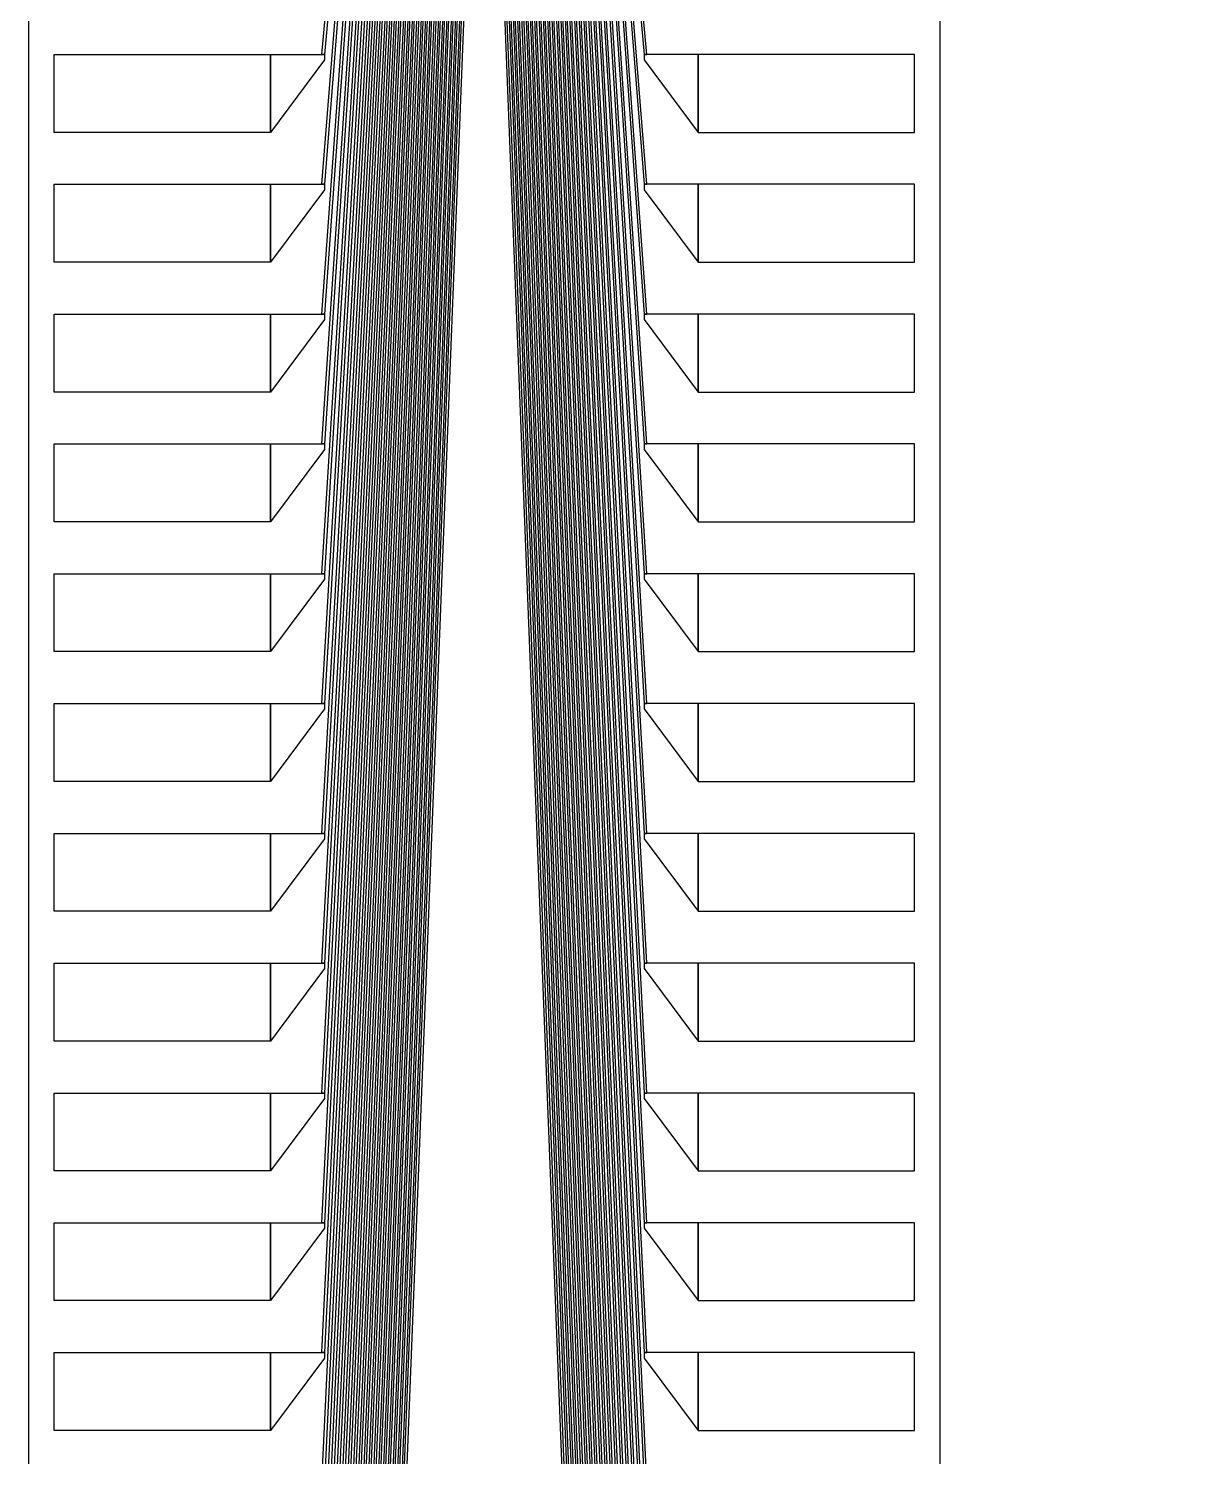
# Model space of a CAD drawing. Header units: inches. Extents: x 115980 to 170179, y 57000 to 74333.
# Drawn here: x 133414 to 134316, y 58847 to 59965 of the extents above; entities that cross this region are included whole.
import ezdxf

# ---------------------------------------------------------------- set-up
doc = ezdxf.new("R2010")
doc.units = ezdxf.units.IN
doc.header["$MEASUREMENT"] = 0
for name, color, linetype in [('metal', 221, 'Continuous'), ('nitride window', 40, 'Continuous'), ('profile', 140, 'Continuous')]:
    doc.layers.add(name, color=color, linetype=linetype)

msp = doc.modelspace()

# ---------------------------------------------------------------- linework, layer by layer
at = {"layer": 'metal'}
for points in [[(133736.8, 60360.4), (133738.4, 60360.4), (133646.1, 58217), (133644, 58217)], [(133646.1, 58318.6), (133644, 58318.6), (133733.6, 60360.4), (133735.2, 60360.4)], [(133730.4, 60360.4), (133732, 60360.4), (133646.1, 58420.2), (133644, 58420.2)], [(133646.1, 58521.8), (133644, 58521.8), (133727.2, 60360.4), (133728.8, 60360.4)], [(133646.1, 58623.4), (133644, 58623.4), (133724, 60360.4), (133725.6, 60360.4)], [(133720.8, 60360.4), (133722.4, 60360.4), (133646.1, 58725), (133644, 58725)], [(133740, 60360.4), (133741.6, 60360.4), (133646.1, 58115.4), (133644, 58115.4)], [(133743.2, 60360.4), (133744.8, 60360.4), (133646.1, 58013.8), (133644, 58013.8)], [(133768.8, 60360.4), (133770.4, 60360.4), (133646.1, 57201), (133644, 57201)], [(133765.6, 60360.4), (133767.2, 60360.4), (133646.1, 57302.6), (133644, 57302.6)], [(133746.4, 60360.4), (133748, 60360.4), (133646.1, 57912.2), (133644, 57912.2)], [(133646.1, 57810.6), (133644, 57810.6), (133749.6, 60360.4), (133751.2, 60360.4)], [(133646.1, 57709), (133644, 57709), (133752.8, 60360.4), (133754.4, 60360.4)], [(133756, 60360.4), (133757.6, 60360.4), (133646.1, 57607.4), (133644, 57607.4)], [(133646.1, 57505.8), (133644, 57505.8), (133759.2, 60360.4), (133760.8, 60360.4)], [(133762.4, 60360.4), (133764, 60360.4), (133646.1, 57404.2), (133644, 57404.2)], [(133711.2, 60360.4), (133712.8, 60360.4), (133646.1, 59029.8), (133644, 59029.8)], [(133646.1, 59131.4), (133644, 59131.4), (133708, 60360.4), (133709.6, 60360.4)], [(133704.8, 60360.4), (133706.4, 60360.4), (133646.1, 59233), (133644, 59233)], [(133646.1, 59334.6), (133644, 59334.6), (133701.6, 60360.4), (133703.2, 60360.4)], [(133646.1, 59436.3), (133644, 59436.3), (133698.4, 60360.4), (133700, 60360.4)], [(133695.2, 60360.4), (133696.8, 60360.4), (133646.1, 59537.9), (133644, 59537.9)], [(133714.4, 60360.4), (133716, 60360.4), (133646.1, 58928.2), (133644, 58928.2)], [(133717.6, 60360.4), (133719.2, 60360.4), (133646.1, 58826.6), (133644, 58826.6)], [(133692, 60360.4), (133693.6, 60360.4), (133646.1, 59639.5), (133644, 59639.5)], [(133688.8, 60360.4), (133690.4, 60360.4), (133646.1, 59741.1), (133644, 59741.1)], [(133646.1, 59944.3), (133644, 59944.3), (133682.4, 60360.4), (133684, 60360.4)], [(133685.6, 60360.4), (133687.2, 60360.4), (133646.1, 59842.7), (133644, 59842.7)], [(133773.6, 60360.4), (133772, 60360.4), (133896.4, 57201), (133898.5, 57201)], [(133776.8, 60360.4), (133775.2, 60360.4), (133896.4, 57302.6), (133898.5, 57302.6)], [(133780, 60360.4), (133778.4, 60360.4), (133896.4, 57404.2), (133898.5, 57404.2)], [(133896.4, 57505.8), (133898.5, 57505.8), (133783.2, 60360.4), (133781.6, 60360.4)], [(133786.4, 60360.4), (133784.8, 60360.4), (133896.4, 57607.4), (133898.5, 57607.4)], [(133896.4, 57709), (133898.5, 57709), (133789.6, 60360.4), (133788, 60360.4)], [(133896.4, 57810.6), (133898.5, 57810.6), (133792.8, 60360.4), (133791.2, 60360.4)], [(133796, 60360.4), (133794.4, 60360.4), (133896.4, 57912.2), (133898.5, 57912.2)], [(133799.2, 60360.4), (133797.6, 60360.4), (133896.4, 58013.8), (133898.5, 58013.8)], [(133802.4, 60360.4), (133800.8, 60360.4), (133896.4, 58115.4), (133898.5, 58115.4)], [(133805.6, 60360.4), (133804, 60360.4), (133896.4, 58217), (133898.5, 58217)], [(133896.4, 58318.6), (133898.5, 58318.6), (133808.8, 60360.4), (133807.2, 60360.4)], [(133812, 60360.4), (133810.4, 60360.4), (133896.4, 58420.2), (133898.5, 58420.2)], [(133896.4, 58521.8), (133898.5, 58521.8), (133815.2, 60360.4), (133813.6, 60360.4)], [(133896.4, 58623.4), (133898.5, 58623.4), (133818.4, 60360.4), (133816.8, 60360.4)], [(133821.6, 60360.4), (133820, 60360.4), (133896.4, 58725), (133898.5, 58725)], [(133824.8, 60360.4), (133823.2, 60360.4), (133896.4, 58826.6), (133898.5, 58826.6)], [(133828, 60360.4), (133826.4, 60360.4), (133896.4, 58928.2), (133898.5, 58928.2)], [(133831.2, 60360.4), (133829.6, 60360.4), (133896.4, 59029.8), (133898.5, 59029.8)], [(133896.4, 59131.4), (133898.5, 59131.4), (133834.4, 60360.4), (133832.8, 60360.4)], [(133837.6, 60360.4), (133836, 60360.4), (133896.4, 59233), (133898.5, 59233)], [(133896.4, 59334.6), (133898.5, 59334.6), (133840.8, 60360.4), (133839.2, 60360.4)], [(133896.4, 59436.3), (133898.5, 59436.3), (133844, 60360.4), (133842.4, 60360.4)], [(133847.2, 60360.4), (133845.6, 60360.4), (133896.4, 59537.9), (133898.5, 59537.9)], [(133850.4, 60360.4), (133848.8, 60360.4), (133896.4, 59639.5), (133898.5, 59639.5)], [(133853.6, 60360.4), (133852, 60360.4), (133896.4, 59741.1), (133898.5, 59741.1)], [(133856.8, 60360.4), (133855.2, 60360.4), (133896.4, 59842.7), (133898.5, 59842.7)], [(133896.4, 59944.3), (133898.5, 59944.3), (133860, 60360.4), (133858.4, 60360.4)], [(133434.4, 59944.3), (133603.7, 59944.3), (133603.7, 59883.3), (133434.4, 59883.3)], [(133603.7, 59883.3), (133603.7, 59944.3), (133646.1, 59944.3), (133646.1, 59940), (133603.7, 59883.3)], [(133938.7, 59883.3), (133938.7, 59944.3), (133896.4, 59944.3), (133896.4, 59940), (133938.7, 59883.3)], [(134108, 59944.3), (133938.7, 59944.3), (133938.7, 59883.3), (134108, 59883.3)], [(133434.4, 59842.7), (133603.7, 59842.7), (133603.7, 59781.7), (133434.4, 59781.7)], [(133603.7, 59781.7), (133603.7, 59842.7), (133646.1, 59842.7), (133646.1, 59838.4), (133603.7, 59781.7)], [(133938.7, 59781.7), (133938.7, 59842.7), (133896.4, 59842.7), (133896.4, 59838.4), (133938.7, 59781.7)], [(134108, 59842.7), (133938.7, 59842.7), (133938.7, 59781.7), (134108, 59781.7)], [(133434.4, 59741.1), (133603.7, 59741.1), (133603.7, 59680.1), (133434.4, 59680.1)], [(133603.7, 59680.1), (133603.7, 59741.1), (133646.1, 59741.1), (133646.1, 59736.8), (133603.7, 59680.1)], [(133938.7, 59680.1), (133938.7, 59741.1), (133896.4, 59741.1), (133896.4, 59736.8), (133938.7, 59680.1)], [(134108, 59741.1), (133938.7, 59741.1), (133938.7, 59680.1), (134108, 59680.1)], [(133434.4, 59639.5), (133603.7, 59639.5), (133603.7, 59578.5), (133434.4, 59578.5)], [(133603.7, 59578.5), (133603.7, 59639.5), (133646.1, 59639.5), (133646.1, 59635.2), (133603.7, 59578.5)], [(133938.7, 59578.5), (133938.7, 59639.5), (133896.4, 59639.5), (133896.4, 59635.2), (133938.7, 59578.5)], [(134108, 59639.5), (133938.7, 59639.5), (133938.7, 59578.5), (134108, 59578.5)], [(133434.4, 59537.9), (133603.7, 59537.9), (133603.7, 59476.9), (133434.4, 59476.9)], [(133603.7, 59476.9), (133603.7, 59537.9), (133646.1, 59537.9), (133646.1, 59533.6), (133603.7, 59476.9)], [(133938.7, 59476.9), (133938.7, 59537.9), (133896.4, 59537.9), (133896.4, 59533.6), (133938.7, 59476.9)], [(134108, 59537.9), (133938.7, 59537.9), (133938.7, 59476.9), (134108, 59476.9)], [(133434.4, 59436.3), (133603.7, 59436.3), (133603.7, 59375.3), (133434.4, 59375.3)], [(133603.7, 59375.3), (133603.7, 59436.3), (133646.1, 59436.3), (133646.1, 59432), (133603.7, 59375.3)], [(133938.7, 59375.3), (133938.7, 59436.3), (133896.4, 59436.3), (133896.4, 59432), (133938.7, 59375.3)], [(134108, 59436.3), (133938.7, 59436.3), (133938.7, 59375.3), (134108, 59375.3)], [(133434.4, 59334.6), (133603.7, 59334.6), (133603.7, 59273.7), (133434.4, 59273.7)], [(133603.7, 59273.7), (133603.7, 59334.6), (133646.1, 59334.6), (133646.1, 59330.4), (133603.7, 59273.7)], [(133938.7, 59273.7), (133938.7, 59334.6), (133896.4, 59334.6), (133896.4, 59330.4), (133938.7, 59273.7)], [(134108, 59334.6), (133938.7, 59334.6), (133938.7, 59273.7), (134108, 59273.7)], [(133434.4, 59233), (133603.7, 59233), (133603.7, 59172.1), (133434.4, 59172.1)], [(133603.7, 59172.1), (133603.7, 59233), (133646.1, 59233), (133646.1, 59228.8), (133603.7, 59172.1)], [(133938.7, 59172.1), (133938.7, 59233), (133896.4, 59233), (133896.4, 59228.8), (133938.7, 59172.1)], [(134108, 59233), (133938.7, 59233), (133938.7, 59172.1), (134108, 59172.1)], [(133434.4, 59131.4), (133603.7, 59131.4), (133603.7, 59070.5), (133434.4, 59070.5)], [(133603.7, 59070.5), (133603.7, 59131.4), (133646.1, 59131.4), (133646.1, 59127.2), (133603.7, 59070.5)], [(133938.7, 59070.5), (133938.7, 59131.4), (133896.4, 59131.4), (133896.4, 59127.2), (133938.7, 59070.5)], [(134108, 59131.4), (133938.7, 59131.4), (133938.7, 59070.5), (134108, 59070.5)], [(133434.4, 59029.8), (133603.7, 59029.8), (133603.7, 58968.9), (133434.4, 58968.9)], [(133603.7, 58968.9), (133603.7, 59029.8), (133646.1, 59029.8), (133646.1, 59025.6), (133603.7, 58968.9)], [(133938.7, 58968.9), (133938.7, 59029.8), (133896.4, 59029.8), (133896.4, 59025.6), (133938.7, 58968.9)], [(134108, 59029.8), (133938.7, 59029.8), (133938.7, 58968.9), (134108, 58968.9)], [(133434.4, 58928.2), (133603.7, 58928.2), (133603.7, 58867.3), (133434.4, 58867.3)], [(133603.7, 58867.3), (133603.7, 58928.2), (133646.1, 58928.2), (133646.1, 58924), (133603.7, 58867.3)], [(133938.7, 58867.3), (133938.7, 58928.2), (133896.4, 58928.2), (133896.4, 58924), (133938.7, 58867.3)], [(134108, 58928.2), (133938.7, 58928.2), (133938.7, 58867.3), (134108, 58867.3)]]:
    msp.add_lwpolyline(points, close=True, dxfattribs=at)
at = {"layer": 'nitride window'}
for points in [[(133434.4, 59944.3), (133603.7, 59944.3), (133603.7, 59883.3), (133434.4, 59883.3)], [(134108, 59944.3), (133938.7, 59944.3), (133938.7, 59883.3), (134108, 59883.3)], [(133434.4, 59842.7), (133603.7, 59842.7), (133603.7, 59781.7), (133434.4, 59781.7)], [(134108, 59842.7), (133938.7, 59842.7), (133938.7, 59781.7), (134108, 59781.7)], [(133434.4, 59741.1), (133603.7, 59741.1), (133603.7, 59680.1), (133434.4, 59680.1)], [(134108, 59741.1), (133938.7, 59741.1), (133938.7, 59680.1), (134108, 59680.1)], [(133434.4, 59639.5), (133603.7, 59639.5), (133603.7, 59578.5), (133434.4, 59578.5)], [(134108, 59639.5), (133938.7, 59639.5), (133938.7, 59578.5), (134108, 59578.5)], [(133434.4, 59537.9), (133603.7, 59537.9), (133603.7, 59476.9), (133434.4, 59476.9)], [(134108, 59537.9), (133938.7, 59537.9), (133938.7, 59476.9), (134108, 59476.9)], [(133434.4, 59436.3), (133603.7, 59436.3), (133603.7, 59375.3), (133434.4, 59375.3)], [(134108, 59436.3), (133938.7, 59436.3), (133938.7, 59375.3), (134108, 59375.3)], [(133434.4, 59334.6), (133603.7, 59334.6), (133603.7, 59273.7), (133434.4, 59273.7)], [(134108, 59334.6), (133938.7, 59334.6), (133938.7, 59273.7), (134108, 59273.7)], [(133434.4, 59233), (133603.7, 59233), (133603.7, 59172.1), (133434.4, 59172.1)], [(134108, 59233), (133938.7, 59233), (133938.7, 59172.1), (134108, 59172.1)], [(133434.4, 59131.4), (133603.7, 59131.4), (133603.7, 59070.5), (133434.4, 59070.5)], [(134108, 59131.4), (133938.7, 59131.4), (133938.7, 59070.5), (134108, 59070.5)], [(133434.4, 59029.8), (133603.7, 59029.8), (133603.7, 58968.9), (133434.4, 58968.9)], [(134108, 59029.8), (133938.7, 59029.8), (133938.7, 58968.9), (134108, 58968.9)], [(133434.4, 58928.2), (133603.7, 58928.2), (133603.7, 58867.3), (133434.4, 58867.3)], [(134108, 58928.2), (133938.7, 58928.2), (133938.7, 58867.3), (134108, 58867.3)]]:
    msp.add_lwpolyline(points, close=True, dxfattribs=at)
at = {"layer": 'profile'}
msp.add_lwpolyline([(134316.2, 61030.7), (133434.4, 61030.7), (133414.4, 61010.7), (133414.4, 57140), (133434.4, 57120), (134108, 57120), (134128, 57140), (134128, 60666.6), (134316.2, 60922.2)], close=True, dxfattribs=at)

doc.saveas('drawing.dxf')
